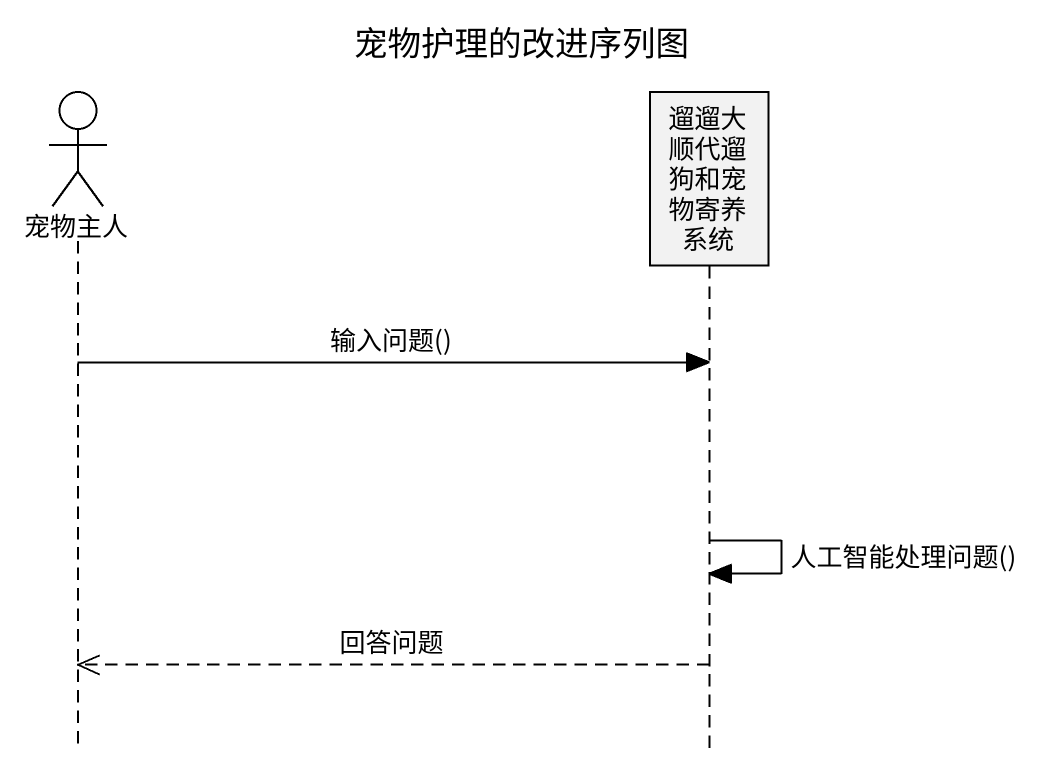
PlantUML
@startuml
title 宠物护理的改进序列图
hide footbox
actor 宠物主人
participant 遛遛大顺代遛狗和宠物寄养系统

宠物主人 -> 遛遛大顺代遛狗和宠物寄养系统 : 输入问题()
遛遛大顺代遛狗和宠物寄养系统 -> 遛遛大顺代遛狗和宠物寄养系统 : 人工智能处理问题()
遛遛大顺代遛狗和宠物寄养系统 -->> 宠物主人 : 回答问题
@enduml
